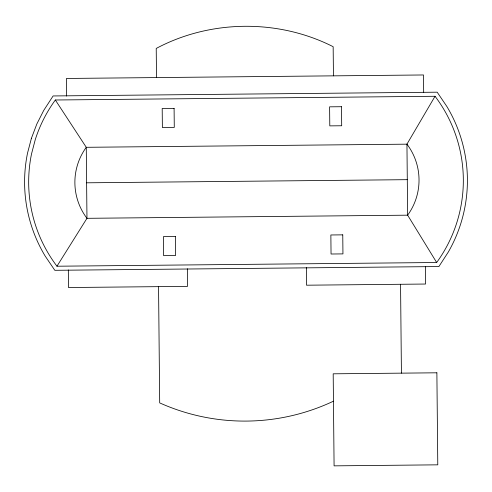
<?xml version="1.0" encoding="UTF-8"?>
<svg xmlns="http://www.w3.org/2000/svg" width="492" height="492" viewBox="0 0 492 492"><rect width="100%" height="100%" fill="white"/><g stroke="black" fill="none" stroke-linecap="round" stroke-linejoin="round"><path stroke-width="0.74" d="M435.039 96.278L406.946 144.168L407.64 215.176L436.668 262.507L56.961 266.221A139.464 139.464 0 0 1 31.531 153.891L35.289 139.543A139.464 139.464 0 0 1 55.332 99.999L435.039 96.278A139.464 139.464 0 0 1 436.668 262.507M56.961 266.221L86.967 218.319L86.272 147.305L55.332 99.999M86.617 182.809L407.29 179.672M423.673 92.564L423.501 74.969L66.457 78.462L66.629 96.063M425.371 266.443L425.543 284.038L306.528 285.2L306.356 267.605M400.556 284.284L401.423 373.145M333.447 75.848L333.158 46.703C278.361 18.874 210.465 19.539 156.222 48.437L156.511 77.582M187.341 268.773L187.513 286.369L68.499 287.531L68.326 269.936M158.553 286.651L159.691 402.893A207.729 207.729 0 0 0 333.453 401.189M31.408 138.301L27.54 153.067A143.535 143.535 0 0 0 45.153 256.037L54.815 270.311L438.889 266.553L448.273 252.095A143.535 143.535 0 0 0 446.847 106.463L437.185 92.189L53.111 95.952L43.726 110.411L36.826 124.027L31.408 138.301M174.094 108.357L162.194 108.474L162.378 127.514L174.279 127.397L174.094 108.357M341.509 106.715L329.609 106.832L329.794 125.878L341.694 125.761L341.509 106.715M406.946 144.168L86.272 147.305A59.581 59.581 0 0 0 86.967 218.319L407.64 215.176A59.581 59.581 0 0 0 406.946 144.168M175.349 236.498L163.449 236.615L163.633 255.655L175.533 255.539L175.349 236.498M342.764 234.856L330.864 234.973L331.048 254.013L342.949 253.897L342.764 234.856M436.878 372.801L333.189 373.815L334.086 465.856L437.782 464.835L436.878 372.801"/></g></svg>
